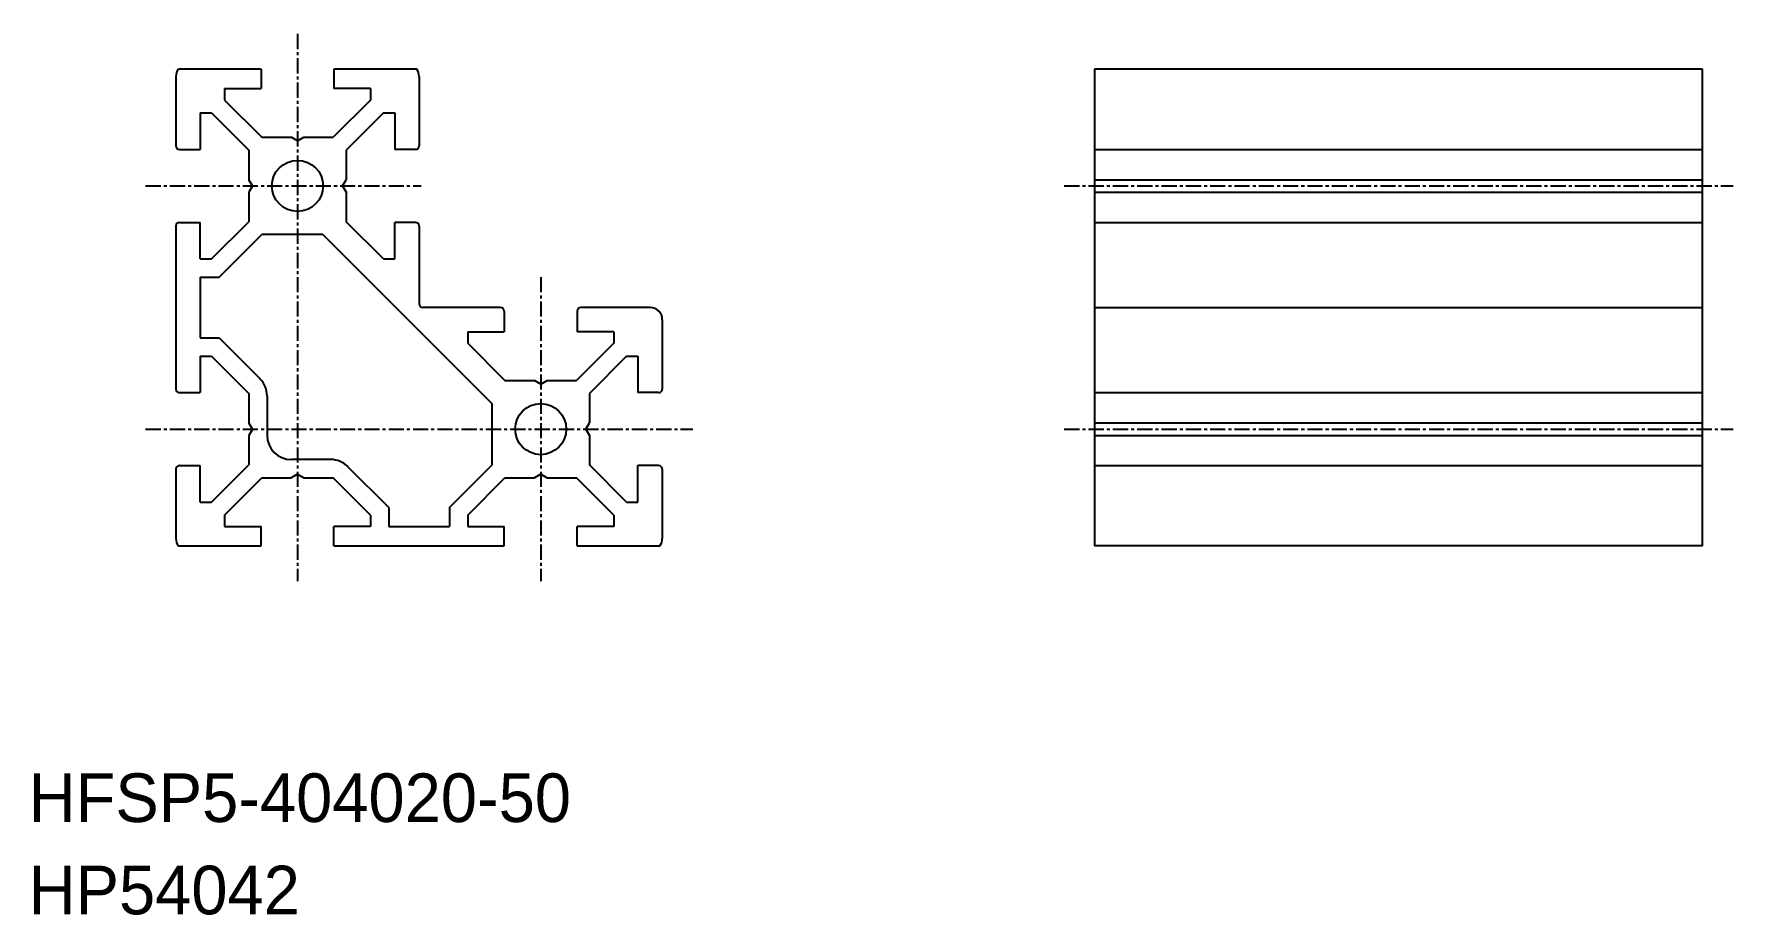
# Model space of a CAD drawing. Extents: x 0 to 140, y 0 to 72.
import ezdxf

# ---------------------------------------------------------------- set-up
doc = ezdxf.new("R2010")
doc.units = 0
doc.linetypes.add('CENTER', pattern=[2, 1.25, -0.25, 0.25, -0.25])
doc.layers.get('0').update_dxf_attribs({"linetype": 'CONTINUOUS'})
doc.layers.add('CENTER', color=1, linetype='CENTER')

msp = doc.modelspace()

# ---------------------------------------------------------------- linework, layer by layer
at = {"color": 7, "linetype": 'CONTINUOUS'}
for p, q in [((12.11, 68.9), (12.11, 63.2)), ((19.11, 69.5), (12.31, 69.5)), ((19.11, 69.5), (19.11, 67.9)), ((25.11, 69.5), (25.11, 67.9)), ((31.91, 69.5), (25.11, 69.5)), ((32.11, 68.9), (32.11, 63.2)), ((137.66, 69.5), (87.66, 69.5)), ((87.66, 69.5), (87.66, 30.3)), ((137.66, 30.3), (137.66, 69.5)), ((16.11, 67.9), (16.11, 66.96)), ((16.11, 67.9), (19.11, 67.9)), ((28.11, 67.9), (25.11, 67.9)), ((28.11, 67.9), (28.11, 66.96)), ((14.11, 65.9), (14.11, 62.9)), ((14.11, 65.9), (15.05, 65.9)), ((15.05, 65.9), (18.11, 62.83)), ((16.11, 66.96), (19.17, 63.9)), ((28.11, 66.96), (25.05, 63.9)), ((29.17, 65.9), (26.11, 62.83)), ((29.17, 65.9), (30.11, 65.9)), ((30.11, 65.9), (30.11, 62.9)), ((12.41, 62.9), (14.11, 62.9)), ((19.17, 63.9), (21.59, 63.9)), ((22.11, 63.6), (21.59, 63.9)), ((22.11, 63.6), (22.63, 63.9)), ((22.63, 63.9), (25.05, 63.9)), ((31.81, 62.9), (30.11, 62.9)), ((87.66, 62.9), (137.66, 62.9)), ((18.11, 62.83), (18.11, 60.41)), ((26.11, 62.83), (26.11, 60.41)), ((18.41, 59.9), (18.11, 60.41)), ((25.81, 59.9), (26.11, 60.41)), ((87.66, 60.41), (137.66, 60.41)), ((18.41, 59.9), (18.11, 59.38)), ((18.11, 59.38), (18.11, 56.96)), ((25.81, 59.9), (26.11, 59.38)), ((26.11, 59.38), (26.11, 56.96)), ((87.66, 59.38), (137.66, 59.38)), ((12.11, 56.6), (12.11, 43.2)), ((12.41, 56.9), (14.11, 56.9)), ((14.11, 53.9), (14.11, 56.9)), ((15.05, 53.9), (18.11, 56.96)), ((15.67, 52.4), (19.17, 55.9)), ((24.2, 55.9), (19.17, 55.9)), ((24.2, 55.9), (38.11, 41.99)), ((29.17, 53.9), (26.11, 56.96)), ((31.81, 56.9), (30.11, 56.9)), ((30.11, 53.9), (30.11, 56.9)), ((32.11, 56.6), (32.11, 50.2)), ((87.66, 56.9), (137.66, 56.9)), ((14.11, 53.9), (15.05, 53.9)), ((29.17, 53.9), (30.11, 53.9)), ((14.11, 52.4), (14.11, 47.4)), ((14.11, 52.4), (15.67, 52.4)), ((38.81, 49.9), (32.41, 49.9)), ((39.11, 49.6), (39.11, 47.9)), ((45.11, 49.6), (45.11, 47.9)), ((51.11, 49.9), (45.41, 49.9)), ((87.66, 49.9), (137.66, 49.9)), ((36.11, 47.9), (39.11, 47.9)), ((36.11, 47.9), (36.11, 46.96)), ((48.11, 47.9), (45.11, 47.9)), ((48.11, 47.9), (48.11, 46.96)), ((52.11, 48.9), (52.11, 43.2)), ((14.11, 47.4), (15.67, 47.4)), ((15.67, 47.4), (19.03, 44.04)), ((36.11, 46.96), (39.17, 43.9)), ((48.11, 46.96), (45.05, 43.9)), ((14.11, 45.9), (14.11, 42.9)), ((14.11, 45.9), (15.05, 45.9)), ((15.05, 45.9), (18.11, 42.83)), ((49.17, 45.9), (46.11, 42.83)), ((49.17, 45.9), (50.11, 45.9)), ((50.11, 45.9), (50.11, 42.9)), ((39.17, 43.9), (41.59, 43.9)), ((42.11, 43.6), (41.59, 43.9)), ((42.11, 43.6), (42.63, 43.9)), ((42.63, 43.9), (45.05, 43.9)), ((12.41, 42.9), (14.11, 42.9)), ((18.11, 42.83), (18.11, 40.41)), ((19.61, 42.63), (19.61, 39.4)), ((38.11, 36.96), (38.11, 41.99)), ((46.11, 42.83), (46.11, 40.41)), ((51.81, 42.9), (50.11, 42.9)), ((87.66, 42.9), (137.66, 42.9)), ((18.41, 39.9), (18.11, 40.41)), ((18.41, 39.9), (18.11, 39.38)), ((18.11, 39.38), (18.11, 36.96)), ((45.81, 39.9), (46.11, 40.41)), ((45.81, 39.9), (46.11, 39.38)), ((46.11, 39.38), (46.11, 36.96)), ((87.66, 40.41), (137.66, 40.41)), ((87.66, 39.38), (137.66, 39.38)), ((12.11, 36.6), (12.11, 30.9)), ((12.41, 36.9), (14.11, 36.9)), ((14.11, 33.9), (14.11, 36.9)), ((15.05, 33.9), (18.11, 36.96)), ((24.85, 37.4), (21.61, 37.4)), ((29.61, 33.46), (26.26, 36.81)), ((34.61, 33.46), (38.11, 36.96)), ((49.17, 33.9), (46.11, 36.96)), ((50.11, 33.9), (50.11, 36.9)), ((51.81, 36.9), (50.11, 36.9)), ((52.11, 36.6), (52.11, 30.9)), ((87.66, 36.9), (137.66, 36.9)), ((16.11, 32.83), (19.17, 35.9)), ((19.17, 35.9), (21.59, 35.9)), ((22.11, 36.2), (21.59, 35.9)), ((22.11, 36.2), (22.63, 35.9)), ((22.63, 35.9), (25.05, 35.9)), ((28.11, 32.83), (25.05, 35.9)), ((36.11, 32.83), (39.17, 35.9)), ((39.17, 35.9), (41.59, 35.9)), ((42.11, 36.2), (41.59, 35.9)), ((42.11, 36.2), (42.63, 35.9)), ((42.63, 35.9), (45.05, 35.9)), ((48.11, 32.83), (45.05, 35.9)), ((14.11, 33.9), (15.05, 33.9)), ((49.17, 33.9), (50.11, 33.9)), ((16.11, 32.83), (16.11, 31.9)), ((28.11, 32.83), (28.11, 31.9)), ((29.61, 33.46), (29.61, 31.9)), ((34.61, 33.46), (34.61, 31.9)), ((36.11, 32.83), (36.11, 31.9)), ((48.11, 32.83), (48.11, 31.9)), ((16.11, 31.9), (19.11, 31.9)), ((19.11, 30.3), (19.11, 31.9)), ((25.11, 30.3), (25.11, 31.9)), ((28.11, 31.9), (25.11, 31.9)), ((29.61, 31.9), (34.61, 31.9)), ((36.11, 31.9), (39.11, 31.9)), ((39.11, 30.3), (39.11, 31.9)), ((45.11, 30.3), (45.11, 31.9)), ((48.11, 31.9), (45.11, 31.9)), ((12.31, 30.3), (19.11, 30.3)), ((25.11, 30.3), (39.11, 30.3)), ((45.11, 30.3), (51.91, 30.3)), ((137.66, 30.3), (87.66, 30.3))]:
    msp.add_line(p, q, dxfattribs=at)
for centre in [(22.11, 59.9), (42.11, 39.9)]:
    msp.add_circle(centre, 2.1, dxfattribs=at)
for centre, radius, start, end in [((13.11, 68.9), 1, 143.1301, 180), ((31.11, 68.9), 1, 0, 36.8699), ((12.41, 63.2), 0.3, 180, 270), ((31.81, 63.2), 0.3, 270, 0), ((12.41, 56.6), 0.3, 90, 180), ((31.81, 56.6), 0.3, 0, 90), ((32.41, 50.2), 0.3, 180, 270), ((38.81, 49.6), 0.3, 0, 90), ((45.41, 49.6), 0.3, 90, 180), ((51.11, 48.9), 1, 0, 90), ((17.61, 42.63), 2, 0, 45), ((12.41, 43.2), 0.3, 180, 270), ((51.81, 43.2), 0.3, 270, 0), ((21.61, 39.4), 2, 180, 270), ((12.41, 36.6), 0.3, 90, 180), ((24.85, 35.4), 2, 45, 90), ((51.81, 36.6), 0.3, 0, 90), ((13.11, 30.9), 1, 180, 216.8699), ((51.11, 30.9), 1, 323.1301, 0)]:
    msp.add_arc(centre, radius, start, end, dxfattribs=at)
at = {"layer": 'CENTER', "color": 1, "linetype": 'CENTER'}
for p, q in [((22.11, 72.4), (22.11, 27.4)), ((9.61, 59.9), (32.27, 59.9)), ((85.16, 59.9), (140.16, 59.9)), ((42.11, 52.4), (42.11, 27.4)), ((9.61, 39.9), (54.61, 39.9)), ((85.16, 39.9), (140.16, 39.9))]:
    msp.add_line(p, q, dxfattribs=at)

# ---------------------------------------------------------------- texts
at = {"color": 7, "linetype": 'CONTINUOUS'}
for s, p in [('HFSP5-404020-50', (0, 7.59)), ('HP54042', (0, 0))]:
    msp.add_text(s, height=4, dxfattribs=at).set_placement(p)

doc.saveas('drawing.dxf')
